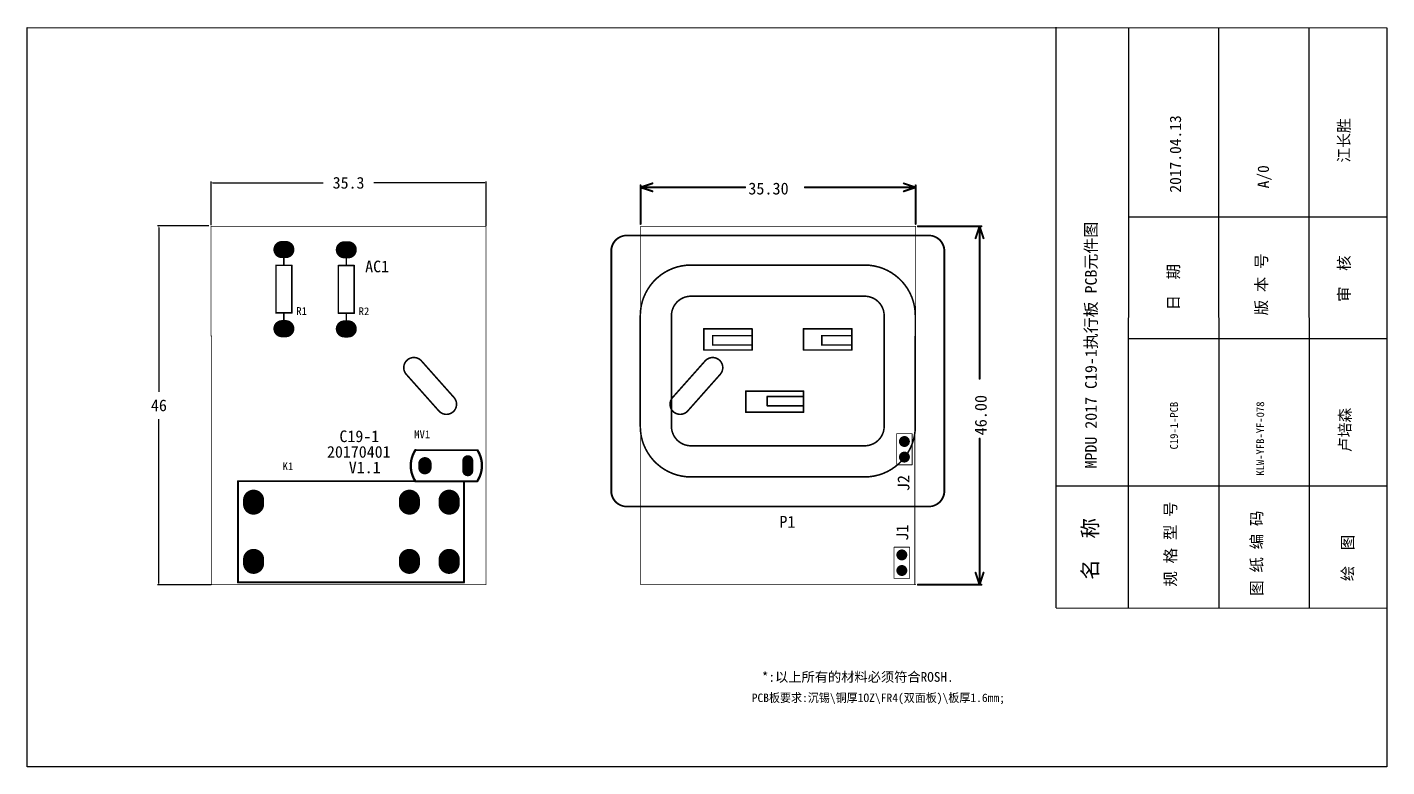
# Model space of a CAD drawing. Extents: x 86 to 261, y 36 to 131.
import ezdxf

# ---------------------------------------------------------------- set-up
doc = ezdxf.new("R2010")
doc.units = 0
doc.header["$MEASUREMENT"] = 0
doc.layers.get('0').update_dxf_attribs({"linetype": 'CONTINUOUS'})
doc.layers.get('Defpoints').update_dxf_attribs({"linetype": 'CONTINUOUS'})
for name, color, linetype in [('BOTTOMLAYER', 5, 'CONTINUOUS'), ('BOTTOMOVERLAY', 54, 'CONTINUOUS'), ('BOTTOMSOLDER', 6, 'CONTINUOUS'), ('KEEPOUTLAYER', 6, 'CONTINUOUS'), ('MULTILAYER', 9, 'CONTINUOUS'), ('TOPLAYER', 1, 'CONTINUOUS'), ('TOPOVERLAY', 2, 'CONTINUOUS'), ('TOPSOLDER', 216, 'CONTINUOUS'), ('标题1', 7, 'CONTINUOUS')]:
    doc.layers.add(name, color=color, linetype=linetype)
doc.dimstyles.get("Standard").update_dxf_attribs({"dimtxt": 0.18, "dimasz": 0.18, "dimexe": 0.18, "dimexo": 0.0625, "dimgap": 0.09, "dimtad": 0, "dimtih": 1, "dimtoh": 1, "dimdec": 4, "dimzin": 0, "dimdsep": 46, "dimtxsty": 'Standard', "dimcen": 0.09, "dimadec": 0, "dimazin": 0, "dimtfac": 1, "dimtdec": 4, "dimtofl": 0, "dimtmove": 0, "dimatfit": 0, "dimfxl": 1, "dimtolj": 1, "dimtzin": 0, "dimarcsym": 0})

# ---------------------------------------------------------------- blocks, each defined once
blk = doc.blocks.new('2_0_2_1')
at = {"layer": 'BOTTOMLAYER', "const_width": 0.6}
for points in [[(-0.3, 1, 1), (0.3, 1, 1)], [(-0.3, -1, 1), (0.3, -1, 1)]]:
    blk.add_lwpolyline(points, format="xyb", close=True, dxfattribs=at)
at = {"layer": 'BOTTOMSOLDER', "const_width": 0.702}
for points in [[(-0.35, 1, 1), (0.35, 1, 1)], [(-0.35, -1, 1), (0.35, -1, 1)]]:
    blk.add_lwpolyline(points, format="xyb", close=True, dxfattribs=at)
at = {"layer": 'MULTILAYER', "const_width": 0.6}
for points in [[(-0.3, 1, 1), (0.3, 1, 1)], [(-0.3, -1, 1), (0.3, -1, 1)]]:
    blk.add_lwpolyline(points, format="xyb", close=True, dxfattribs=at)
at = {"layer": 'TOPLAYER', "const_width": 0.6}
for points in [[(-0.3, 1, 1), (0.3, 1, 1)], [(-0.3, -1, 1), (0.3, -1, 1)]]:
    blk.add_lwpolyline(points, format="xyb", close=True, dxfattribs=at)
at = {"layer": 'TOPOVERLAY', "const_width": 0.1}
for points in [[(-1, 2), (1, 2)], [(-1, -2), (-1, 2)], [(1, -2), (1, 2)], [(-1, -2), (1, -2)]]:
    blk.add_lwpolyline(points, dxfattribs=at)
at = {"layer": 'TOPOVERLAY', "const_width": 0.05}
for points in [[(-1.02, 2, 1), (-0.98, 2, 1)], [(-1.02, 2, 1), (-0.98, 2, 1)], [(0.98, 2, 1), (1.02, 2, 1)], [(0.98, 2, 1), (1.02, 2, 1)], [(-1.02, -2, 1), (-0.98, -2, 1)], [(-1.02, -2, 1), (-0.98, -2, 1)], [(0.98, -2, 1), (1.02, -2, 1)], [(0.98, -2, 1), (1.02, -2, 1)]]:
    blk.add_lwpolyline(points, format="xyb", close=True, dxfattribs=at)
at = {"layer": 'TOPSOLDER', "const_width": 0.702}
for points in [[(-0.35, 1, 1), (0.35, 1, 1)], [(-0.35, -1, 1), (0.35, -1, 1)]]:
    blk.add_lwpolyline(points, format="xyb", close=True, dxfattribs=at)
blk = doc.blocks.new('2_0_2_2')
at = {"layer": 'BOTTOMLAYER', "const_width": 0.6}
for points in [[(-0.3, 1, 1), (0.3, 1, 1)], [(-0.3, -1, 1), (0.3, -1, 1)]]:
    blk.add_lwpolyline(points, format="xyb", close=True, dxfattribs=at)
at = {"layer": 'BOTTOMSOLDER', "const_width": 0.702}
for points in [[(-0.35, 1, 1), (0.35, 1, 1)], [(-0.35, -1, 1), (0.35, -1, 1)]]:
    blk.add_lwpolyline(points, format="xyb", close=True, dxfattribs=at)
at = {"layer": 'MULTILAYER', "const_width": 0.6}
for points in [[(-0.3, 1, 1), (0.3, 1, 1)], [(-0.3, -1, 1), (0.3, -1, 1)]]:
    blk.add_lwpolyline(points, format="xyb", close=True, dxfattribs=at)
at = {"layer": 'TOPLAYER', "const_width": 0.6}
for points in [[(-0.3, 1, 1), (0.3, 1, 1)], [(-0.3, -1, 1), (0.3, -1, 1)]]:
    blk.add_lwpolyline(points, format="xyb", close=True, dxfattribs=at)
at = {"layer": 'TOPOVERLAY', "const_width": 0.1}
for points in [[(-1, 2), (1, 2)], [(-1, -2), (-1, 2)], [(1, -2), (1, 2)], [(-1, -2), (1, -2)]]:
    blk.add_lwpolyline(points, dxfattribs=at)
at = {"layer": 'TOPOVERLAY', "const_width": 0.05}
for points in [[(-1.02, 2, 1), (-0.98, 2, 1)], [(-1.02, 2, 1), (-0.98, 2, 1)], [(0.98, 2, 1), (1.02, 2, 1)], [(0.98, 2, 1), (1.02, 2, 1)], [(-1.02, -2, 1), (-0.98, -2, 1)], [(-1.02, -2, 1), (-0.98, -2, 1)], [(0.98, -2, 1), (1.02, -2, 1)], [(0.98, -2, 1), (1.02, -2, 1)]]:
    blk.add_lwpolyline(points, format="xyb", close=True, dxfattribs=at)
at = {"layer": 'TOPSOLDER', "const_width": 0.702}
for points in [[(-0.35, 1, 1), (0.35, 1, 1)], [(-0.35, -1, 1), (0.35, -1, 1)]]:
    blk.add_lwpolyline(points, format="xyb", close=True, dxfattribs=at)
blk = doc.blocks.new('___4_B_4')
at = {"layer": 'BOTTOMLAYER', "const_width": 2.5}
for points in [[(-3.55, 12.55), (-4.05, 12.55)], [(4.05, 12.55), (3.55, 12.55)], [(-3.55, -7.45), (-4.05, -7.45)], [(4.05, -7.45), (3.55, -7.45)], [(-3.55, -12.55), (-4.05, -12.55)], [(4.05, -12.55), (3.55, -12.55)]]:
    blk.add_lwpolyline(points, dxfattribs=at)
at = {"layer": 'BOTTOMLAYER', "const_width": 1.25}
for points in [[(-4.68, 12.55, 1), (-3.43, 12.55, 1)], [(-4.18, 12.55, 1), (-2.93, 12.55, 1)], [(2.93, 12.55, 1), (4.18, 12.55, 1)], [(3.43, 12.55, 1), (4.68, 12.55, 1)], [(-4.68, -7.45, 1), (-3.43, -7.45, 1)], [(-4.18, -7.45, 1), (-2.93, -7.45, 1)], [(2.93, -7.45, 1), (4.18, -7.45, 1)], [(3.43, -7.45, 1), (4.68, -7.45, 1)], [(-4.68, -12.55, 1), (-3.43, -12.55, 1)], [(-4.18, -12.55, 1), (-2.93, -12.55, 1)], [(2.93, -12.55, 1), (4.18, -12.55, 1)], [(3.43, -12.55, 1), (4.68, -12.55, 1)]]:
    blk.add_lwpolyline(points, format="xyb", close=True, dxfattribs=at)
at = {"layer": 'BOTTOMOVERLAY', "const_width": 0.25}
for points in [[(-6.5, -14.45), (-6.5, 14.55)], [(6.5, 14.55), (-6.5, 14.55)], [(6.5, -14.45), (6.5, 14.55)], [(6.5, -14.45), (-6.5, -14.45)]]:
    blk.add_lwpolyline(points, dxfattribs=at)
at = {"layer": 'BOTTOMOVERLAY', "const_width": 0.125}
for points in [[(-6.56, 14.55, 1), (-6.44, 14.55, 1)], [(-6.56, 14.55, 1), (-6.44, 14.55, 1)], [(6.44, 14.55, 1), (6.56, 14.55, 1)], [(6.44, 14.55, 1), (6.56, 14.55, 1)], [(-6.56, -14.45, 1), (-6.44, -14.45, 1)], [(-6.56, -14.45, 1), (-6.44, -14.45, 1)], [(6.44, -14.45, 1), (6.56, -14.45, 1)], [(6.44, -14.45, 1), (6.56, -14.45, 1)]]:
    blk.add_lwpolyline(points, format="xyb", close=True, dxfattribs=at)
at = {"layer": 'BOTTOMSOLDER', "const_width": 2.7}
for points in [[(-3.55, 12.55), (-4.05, 12.55)], [(4.05, 12.55), (3.55, 12.55)], [(-3.55, -7.45), (-4.05, -7.45)], [(4.05, -7.45), (3.55, -7.45)], [(-3.55, -12.55), (-4.05, -12.55)], [(4.05, -12.55), (3.55, -12.55)]]:
    blk.add_lwpolyline(points, dxfattribs=at)
at = {"layer": 'BOTTOMSOLDER', "const_width": 1.35}
for points in [[(-4.73, 12.55, 1), (-3.37, 12.55, 1)], [(-4.23, 12.55, 1), (-2.87, 12.55, 1)], [(2.87, 12.55, 1), (4.23, 12.55, 1)], [(3.37, 12.55, 1), (4.73, 12.55, 1)], [(-4.73, -7.45, 1), (-3.37, -7.45, 1)], [(-4.23, -7.45, 1), (-2.87, -7.45, 1)], [(2.87, -7.45, 1), (4.23, -7.45, 1)], [(3.37, -7.45, 1), (4.73, -7.45, 1)], [(-4.73, -12.55, 1), (-3.37, -12.55, 1)], [(-4.23, -12.55, 1), (-2.87, -12.55, 1)], [(2.87, -12.55, 1), (4.23, -12.55, 1)], [(3.37, -12.55, 1), (4.73, -12.55, 1)]]:
    blk.add_lwpolyline(points, format="xyb", close=True, dxfattribs=at)
at = {"layer": 'MULTILAYER', "const_width": 2.5}
for points in [[(-3.55, 12.55), (-4.05, 12.55)], [(4.05, 12.55), (3.55, 12.55)], [(-3.55, -7.45), (-4.05, -7.45)], [(4.05, -7.45), (3.55, -7.45)], [(-3.55, -12.55), (-4.05, -12.55)], [(4.05, -12.55), (3.55, -12.55)]]:
    blk.add_lwpolyline(points, dxfattribs=at)
at = {"layer": 'MULTILAYER', "const_width": 1.25}
for points in [[(-4.68, 12.55, 1), (-3.43, 12.55, 1)], [(-4.18, 12.55, 1), (-2.93, 12.55, 1)], [(2.93, 12.55, 1), (4.18, 12.55, 1)], [(3.43, 12.55, 1), (4.68, 12.55, 1)], [(-4.68, -7.45, 1), (-3.43, -7.45, 1)], [(-4.18, -7.45, 1), (-2.93, -7.45, 1)], [(2.93, -7.45, 1), (4.18, -7.45, 1)], [(3.43, -7.45, 1), (4.68, -7.45, 1)], [(-4.68, -12.55, 1), (-3.43, -12.55, 1)], [(-4.18, -12.55, 1), (-2.93, -12.55, 1)], [(2.93, -12.55, 1), (4.18, -12.55, 1)], [(3.43, -12.55, 1), (4.68, -12.55, 1)]]:
    blk.add_lwpolyline(points, format="xyb", close=True, dxfattribs=at)
at = {"layer": 'TOPLAYER', "const_width": 2.5}
for points in [[(-3.55, 12.55), (-4.05, 12.55)], [(4.05, 12.55), (3.55, 12.55)], [(-3.55, -7.45), (-4.05, -7.45)], [(4.05, -7.45), (3.55, -7.45)], [(-3.55, -12.55), (-4.05, -12.55)], [(4.05, -12.55), (3.55, -12.55)]]:
    blk.add_lwpolyline(points, dxfattribs=at)
at = {"layer": 'TOPLAYER', "const_width": 1.25}
for points in [[(-4.68, 12.55, 1), (-3.43, 12.55, 1)], [(-4.18, 12.55, 1), (-2.93, 12.55, 1)], [(2.93, 12.55, 1), (4.18, 12.55, 1)], [(3.43, 12.55, 1), (4.68, 12.55, 1)], [(-4.68, -7.45, 1), (-3.43, -7.45, 1)], [(-4.18, -7.45, 1), (-2.93, -7.45, 1)], [(2.93, -7.45, 1), (4.18, -7.45, 1)], [(3.43, -7.45, 1), (4.68, -7.45, 1)], [(-4.68, -12.55, 1), (-3.43, -12.55, 1)], [(-4.18, -12.55, 1), (-2.93, -12.55, 1)], [(2.93, -12.55, 1), (4.18, -12.55, 1)], [(3.43, -12.55, 1), (4.68, -12.55, 1)]]:
    blk.add_lwpolyline(points, format="xyb", close=True, dxfattribs=at)
at = {"layer": 'TOPSOLDER', "const_width": 2.7}
for points in [[(-3.55, 12.55), (-4.05, 12.55)], [(4.05, 12.55), (3.55, 12.55)], [(-3.55, -7.45), (-4.05, -7.45)], [(4.05, -7.45), (3.55, -7.45)], [(-3.55, -12.55), (-4.05, -12.55)], [(4.05, -12.55), (3.55, -12.55)]]:
    blk.add_lwpolyline(points, dxfattribs=at)
at = {"layer": 'TOPSOLDER', "const_width": 1.35}
for points in [[(-4.73, 12.55, 1), (-3.37, 12.55, 1)], [(-4.23, 12.55, 1), (-2.87, 12.55, 1)], [(2.87, 12.55, 1), (4.23, 12.55, 1)], [(3.37, 12.55, 1), (4.73, 12.55, 1)], [(-4.73, -7.45, 1), (-3.37, -7.45, 1)], [(-4.23, -7.45, 1), (-2.87, -7.45, 1)], [(2.87, -7.45, 1), (4.23, -7.45, 1)], [(3.37, -7.45, 1), (4.73, -7.45, 1)], [(-4.73, -12.55, 1), (-3.37, -12.55, 1)], [(-4.23, -12.55, 1), (-2.87, -12.55, 1)], [(2.87, -12.55, 1), (4.23, -12.55, 1)], [(3.37, -12.55, 1), (4.73, -12.55, 1)]]:
    blk.add_lwpolyline(points, format="xyb", close=True, dxfattribs=at)
blk = doc.blocks.new('MV_B_5')
at = {"layer": 'BOTTOMLAYER'}
for points, const_width in [([(-2.75, 0.65), (-2.75, -0.65)], 1.2), ([(2.75, 0.25), (2.75, -0.25)], 1.5)]:
    blk.add_lwpolyline(points, dxfattribs=dict(at, const_width=const_width))
for points, const_width in [([(-3.05, 0.65, 1), (-2.45, 0.65, 1)], 0.6), ([(2.37, 0.25, 1), (3.13, 0.25, 1)], 0.75), ([(2.37, -0.25, 1), (3.13, -0.25, 1)], 0.75), ([(-3.05, -0.65, 1), (-2.45, -0.65, 1)], 0.6)]:
    blk.add_lwpolyline(points, format="xyb", close=True, dxfattribs=dict(at, const_width=const_width))
at = {"layer": 'BOTTOMOVERLAY', "const_width": 0.3}
for points in [[(-3.97, -1.98, -0.29277), (-4.01, 1.96)], [(3.97, 2.01, -0.29277), (4.01, -1.94)]]:
    blk.add_lwpolyline(points, format="xyb", dxfattribs=at)
at = {"layer": 'BOTTOMOVERLAY'}
for points, const_width in [([(-4.08, 1.96, 1), (-3.93, 1.96, 1)], 0.15), ([(-4.07, 2, 1), (-3.95, 2, 1)], 0.115), ([(3.89, 2.01, 1), (4.04, 2.01, 1)], 0.15), ([(3.91, 2, 1), (4.02, 2, 1)], 0.115), ([(-4.04, -1.98, 1), (-3.89, -1.98, 1)], 0.15), ([(-4.02, -2, 1), (-3.91, -2, 1)], 0.115), ([(3.93, -1.94, 1), (4.08, -1.94, 1)], 0.15), ([(3.95, -2, 1), (4.07, -2, 1)], 0.115)]:
    blk.add_lwpolyline(points, format="xyb", close=True, dxfattribs=dict(at, const_width=const_width))
at = {"layer": 'BOTTOMOVERLAY', "const_width": 0.23}
for points in [[(-4.01, 2), (3.97, 2)], [(-3.97, -2), (4.01, -2)]]:
    blk.add_lwpolyline(points, dxfattribs=at)
at = {"layer": 'BOTTOMSOLDER'}
for points, const_width in [([(-2.75, 0.65), (-2.75, -0.65)], 1.4), ([(2.75, 0.25), (2.75, -0.25)], 1.7)]:
    blk.add_lwpolyline(points, dxfattribs=dict(at, const_width=const_width))
for points, const_width in [([(-3.1, 0.65, 1), (-2.4, 0.65, 1)], 0.702), ([(-3.1, -0.65, 1), (-2.4, -0.65, 1)], 0.702), ([(2.32, 0.25, 1), (3.18, 0.25, 1)], 0.852), ([(2.32, -0.25, 1), (3.18, -0.25, 1)], 0.852)]:
    blk.add_lwpolyline(points, format="xyb", close=True, dxfattribs=dict(at, const_width=const_width))
at = {"layer": 'MULTILAYER'}
for points, const_width in [([(-2.75, 0.65), (-2.75, -0.65)], 1.2), ([(2.75, 0.25), (2.75, -0.25)], 1.5)]:
    blk.add_lwpolyline(points, dxfattribs=dict(at, const_width=const_width))
for points, const_width in [([(-3.05, 0.65, 1), (-2.45, 0.65, 1)], 0.6), ([(2.37, 0.25, 1), (3.13, 0.25, 1)], 0.75), ([(2.37, -0.25, 1), (3.13, -0.25, 1)], 0.75), ([(-3.05, -0.65, 1), (-2.45, -0.65, 1)], 0.6)]:
    blk.add_lwpolyline(points, format="xyb", close=True, dxfattribs=dict(at, const_width=const_width))
at = {"layer": 'TOPLAYER'}
for points, const_width in [([(-2.75, 0.65), (-2.75, -0.65)], 1.2), ([(2.75, 0.25), (2.75, -0.25)], 1.5)]:
    blk.add_lwpolyline(points, dxfattribs=dict(at, const_width=const_width))
for points, const_width in [([(-3.05, 0.65, 1), (-2.45, 0.65, 1)], 0.6), ([(2.37, 0.25, 1), (3.13, 0.25, 1)], 0.75), ([(2.37, -0.25, 1), (3.13, -0.25, 1)], 0.75), ([(-3.05, -0.65, 1), (-2.45, -0.65, 1)], 0.6)]:
    blk.add_lwpolyline(points, format="xyb", close=True, dxfattribs=dict(at, const_width=const_width))
at = {"layer": 'TOPSOLDER'}
for points, const_width in [([(-2.75, 0.65), (-2.75, -0.65)], 1.4), ([(2.75, 0.25), (2.75, -0.25)], 1.7)]:
    blk.add_lwpolyline(points, dxfattribs=dict(at, const_width=const_width))
for points, const_width in [([(-3.1, 0.65, 1), (-2.4, 0.65, 1)], 0.702), ([(-3.1, -0.65, 1), (-2.4, -0.65, 1)], 0.702), ([(2.32, 0.25, 1), (3.18, 0.25, 1)], 0.852), ([(2.32, -0.25, 1), (3.18, -0.25, 1)], 0.852)]:
    blk.add_lwpolyline(points, format="xyb", close=True, dxfattribs=dict(at, const_width=const_width))
blk = doc.blocks.new('AXIAL_0_4_____3_B_6')
at = {"layer": 'BOTTOMLAYER'}
for points, const_width in [([(-5.08, 0.25), (-5.08, -0.25)], 2), ([(-4.35, -0.15), (-4.35, 0.15)], 0.5), ([(5.08, 0.25), (5.08, -0.25)], 2)]:
    blk.add_lwpolyline(points, dxfattribs=dict(at, const_width=const_width))
for points, const_width in [([(-5.58, 0.25, 1), (-4.58, 0.25, 1)], 1), ([(-5.58, -0.25, 1), (-4.58, -0.25, 1)], 1), ([(-4.47, 0.15, 1), (-4.23, 0.15, 1)], 0.25), ([(-4.47, -0.15, 1), (-4.23, -0.15, 1)], 0.25), ([(4.58, 0.25, 1), (5.58, 0.25, 1)], 1), ([(4.58, -0.25, 1), (5.58, -0.25, 1)], 1)]:
    blk.add_lwpolyline(points, format="xyb", close=True, dxfattribs=dict(at, const_width=const_width))
at = {"layer": 'BOTTOMOVERLAY', "const_width": 0.2}
for points in [[(-3.05, 0), (-4.06, 0)], [(-3.05, -1.02), (-3.05, 1.02)], [(3.05, 1.02), (-3.05, 1.02)], [(3.05, -1.02), (3.05, 1.02)], [(4.06, 0), (3.05, 0)], [(3.05, -1.02), (-3.05, -1.02)]]:
    blk.add_lwpolyline(points, dxfattribs=at)
at = {"layer": 'BOTTOMOVERLAY', "const_width": 0.1}
for points in [[(-4.11, 0, 1), (-4.01, 0, 1)], [(-3.1, 1.02, 1), (-3, 1.02, 1)], [(-3.1, 1.02, 1), (-3, 1.02, 1)], [(-3.1, 0, 1), (-3, 0, 1)], [(3, 1.02, 1), (3.1, 1.02, 1)], [(3, 1.02, 1), (3.1, 1.02, 1)], [(3, 0, 1), (3.1, 0, 1)], [(4.01, 0, 1), (4.11, 0, 1)], [(-3.1, -1.02, 1), (-3, -1.02, 1)], [(-3.1, -1.02, 1), (-3, -1.02, 1)], [(3, -1.02, 1), (3.1, -1.02, 1)], [(3, -1.02, 1), (3.1, -1.02, 1)]]:
    blk.add_lwpolyline(points, format="xyb", close=True, dxfattribs=at)
at = {"layer": 'BOTTOMSOLDER', "const_width": 0.703}
blk.add_lwpolyline([(-4.35, -0.15), (-4.35, 0.15)], dxfattribs=at)
at = {"layer": 'BOTTOMSOLDER', "const_width": 0.352}
for points in [[(-4.53, 0.15, 1), (-4.17, 0.15, 1)], [(-4.53, -0.15, 1), (-4.17, -0.15, 1)]]:
    blk.add_lwpolyline(points, format="xyb", close=True, dxfattribs=at)
at = {"layer": 'MULTILAYER'}
for points, const_width in [([(-5.08, 0.25), (-5.08, -0.25)], 2), ([(-4.35, -0.15), (-4.35, 0.15)], 0.5), ([(5.08, 0.25), (5.08, -0.25)], 2)]:
    blk.add_lwpolyline(points, dxfattribs=dict(at, const_width=const_width))
for points, const_width in [([(-5.58, 0.25, 1), (-4.58, 0.25, 1)], 1), ([(-5.58, -0.25, 1), (-4.58, -0.25, 1)], 1), ([(-4.47, 0.15, 1), (-4.23, 0.15, 1)], 0.25), ([(-4.47, -0.15, 1), (-4.23, -0.15, 1)], 0.25), ([(4.58, 0.25, 1), (5.58, 0.25, 1)], 1), ([(4.58, -0.25, 1), (5.58, -0.25, 1)], 1)]:
    blk.add_lwpolyline(points, format="xyb", close=True, dxfattribs=dict(at, const_width=const_width))
at = {"layer": 'TOPLAYER'}
for points, const_width in [([(-5.08, 0.25), (-5.08, -0.25)], 2), ([(-4.35, -0.15), (-4.35, 0.15)], 0.5), ([(5.08, 0.25), (5.08, -0.25)], 2)]:
    blk.add_lwpolyline(points, dxfattribs=dict(at, const_width=const_width))
for points, const_width in [([(-5.58, 0.25, 1), (-4.58, 0.25, 1)], 1), ([(-5.58, -0.25, 1), (-4.58, -0.25, 1)], 1), ([(-4.47, 0.15, 1), (-4.23, 0.15, 1)], 0.25), ([(-4.47, -0.15, 1), (-4.23, -0.15, 1)], 0.25), ([(4.58, 0.25, 1), (5.58, 0.25, 1)], 1), ([(4.58, -0.25, 1), (5.58, -0.25, 1)], 1)]:
    blk.add_lwpolyline(points, format="xyb", close=True, dxfattribs=dict(at, const_width=const_width))
at = {"layer": 'TOPSOLDER'}
for points, const_width in [([(-5.08, 0.25), (-5.08, -0.25)], 2.2), ([(-4.35, -0.15), (-4.35, 0.15)], 0.703), ([(5.08, 0.25), (5.08, -0.25)], 2.2)]:
    blk.add_lwpolyline(points, dxfattribs=dict(at, const_width=const_width))
for points, const_width in [([(-5.63, 0.25, 1), (-4.53, 0.25, 1)], 1.1), ([(-5.63, -0.25, 1), (-4.53, -0.25, 1)], 1.1), ([(-4.53, 0.15, 1), (-4.17, 0.15, 1)], 0.352), ([(-4.53, -0.15, 1), (-4.17, -0.15, 1)], 0.352), ([(4.53, 0.25, 1), (5.63, 0.25, 1)], 1.1), ([(4.53, -0.25, 1), (5.63, -0.25, 1)], 1.1)]:
    blk.add_lwpolyline(points, format="xyb", close=True, dxfattribs=dict(at, const_width=const_width))
blk = doc.blocks.new('AXIAL_0_4_____3_B_7')
at = {"layer": 'BOTTOMLAYER'}
for points, const_width in [([(-5.08, 0.25), (-5.08, -0.25)], 2), ([(-4.35, -0.15), (-4.35, 0.15)], 0.5), ([(5.08, 0.25), (5.08, -0.25)], 2)]:
    blk.add_lwpolyline(points, dxfattribs=dict(at, const_width=const_width))
for points, const_width in [([(-5.58, 0.25, 1), (-4.58, 0.25, 1)], 1), ([(-5.58, -0.25, 1), (-4.58, -0.25, 1)], 1), ([(-4.47, 0.15, 1), (-4.23, 0.15, 1)], 0.25), ([(-4.47, -0.15, 1), (-4.23, -0.15, 1)], 0.25), ([(4.58, 0.25, 1), (5.58, 0.25, 1)], 1), ([(4.58, -0.25, 1), (5.58, -0.25, 1)], 1)]:
    blk.add_lwpolyline(points, format="xyb", close=True, dxfattribs=dict(at, const_width=const_width))
at = {"layer": 'BOTTOMOVERLAY', "const_width": 0.2}
for points in [[(-3.05, 0), (-4.06, 0)], [(-3.05, -1.02), (-3.05, 1.02)], [(3.05, 1.02), (-3.05, 1.02)], [(3.05, -1.02), (3.05, 1.02)], [(4.06, 0), (3.05, 0)], [(3.05, -1.02), (-3.05, -1.02)]]:
    blk.add_lwpolyline(points, dxfattribs=at)
at = {"layer": 'BOTTOMOVERLAY', "const_width": 0.1}
for points in [[(-4.11, 0, 1), (-4.01, 0, 1)], [(-3.1, 1.02, 1), (-3, 1.02, 1)], [(-3.1, 1.02, 1), (-3, 1.02, 1)], [(-3.1, 0, 1), (-3, 0, 1)], [(3, 1.02, 1), (3.1, 1.02, 1)], [(3, 1.02, 1), (3.1, 1.02, 1)], [(3, 0, 1), (3.1, 0, 1)], [(4.01, 0, 1), (4.11, 0, 1)], [(-3.1, -1.02, 1), (-3, -1.02, 1)], [(-3.1, -1.02, 1), (-3, -1.02, 1)], [(3, -1.02, 1), (3.1, -1.02, 1)], [(3, -1.02, 1), (3.1, -1.02, 1)]]:
    blk.add_lwpolyline(points, format="xyb", close=True, dxfattribs=at)
at = {"layer": 'BOTTOMSOLDER', "const_width": 0.703}
blk.add_lwpolyline([(-4.35, -0.15), (-4.35, 0.15)], dxfattribs=at)
at = {"layer": 'BOTTOMSOLDER', "const_width": 0.352}
for points in [[(-4.53, 0.15, 1), (-4.17, 0.15, 1)], [(-4.53, -0.15, 1), (-4.17, -0.15, 1)]]:
    blk.add_lwpolyline(points, format="xyb", close=True, dxfattribs=at)
at = {"layer": 'MULTILAYER'}
for points, const_width in [([(-5.08, 0.25), (-5.08, -0.25)], 2), ([(-4.35, -0.15), (-4.35, 0.15)], 0.5), ([(5.08, 0.25), (5.08, -0.25)], 2)]:
    blk.add_lwpolyline(points, dxfattribs=dict(at, const_width=const_width))
for points, const_width in [([(-5.58, 0.25, 1), (-4.58, 0.25, 1)], 1), ([(-5.58, -0.25, 1), (-4.58, -0.25, 1)], 1), ([(-4.47, 0.15, 1), (-4.23, 0.15, 1)], 0.25), ([(-4.47, -0.15, 1), (-4.23, -0.15, 1)], 0.25), ([(4.58, 0.25, 1), (5.58, 0.25, 1)], 1), ([(4.58, -0.25, 1), (5.58, -0.25, 1)], 1)]:
    blk.add_lwpolyline(points, format="xyb", close=True, dxfattribs=dict(at, const_width=const_width))
at = {"layer": 'TOPLAYER'}
for points, const_width in [([(-5.08, 0.25), (-5.08, -0.25)], 2), ([(-4.35, -0.15), (-4.35, 0.15)], 0.5), ([(5.08, 0.25), (5.08, -0.25)], 2)]:
    blk.add_lwpolyline(points, dxfattribs=dict(at, const_width=const_width))
for points, const_width in [([(-5.58, 0.25, 1), (-4.58, 0.25, 1)], 1), ([(-5.58, -0.25, 1), (-4.58, -0.25, 1)], 1), ([(-4.47, 0.15, 1), (-4.23, 0.15, 1)], 0.25), ([(-4.47, -0.15, 1), (-4.23, -0.15, 1)], 0.25), ([(4.58, 0.25, 1), (5.58, 0.25, 1)], 1), ([(4.58, -0.25, 1), (5.58, -0.25, 1)], 1)]:
    blk.add_lwpolyline(points, format="xyb", close=True, dxfattribs=dict(at, const_width=const_width))
at = {"layer": 'TOPSOLDER'}
for points, const_width in [([(-5.08, 0.25), (-5.08, -0.25)], 2.2), ([(-4.35, -0.15), (-4.35, 0.15)], 0.703), ([(5.08, 0.25), (5.08, -0.25)], 2.2)]:
    blk.add_lwpolyline(points, dxfattribs=dict(at, const_width=const_width))
for points, const_width in [([(-5.63, 0.25, 1), (-4.53, 0.25, 1)], 1.1), ([(-5.63, -0.25, 1), (-4.53, -0.25, 1)], 1.1), ([(-4.53, 0.15, 1), (-4.17, 0.15, 1)], 0.352), ([(-4.53, -0.15, 1), (-4.17, -0.15, 1)], 0.352), ([(4.53, 0.25, 1), (5.63, 0.25, 1)], 1.1), ([(4.53, -0.25, 1), (5.63, -0.25, 1)], 1.1)]:
    blk.add_lwpolyline(points, format="xyb", close=True, dxfattribs=dict(at, const_width=const_width))
blk = doc.blocks.new('*D8')
at = {"color": 0, "linetype": 'Continuous', "lineweight": -2}
for p, q in [((109.72, 105.25), (109.72, 110.88)), ((109.9, 110.7), (124.12, 110.7)), ((144.84, 110.7), (130.62, 110.7)), ((145.02, 105.19), (145.02, 110.88))]:
    blk.add_line(p, q, dxfattribs=at)
at = {"color": 0, "linetype": 'Continuous'}
for points in [[(109.9, 110.73), (109.9, 110.67), (109.72, 110.7)], [(144.84, 110.73), (144.84, 110.67), (145.02, 110.7)]]:
    blk.add_solid(points, dxfattribs=at)
at = {"layer": 'Defpoints', "color": 0, "linetype": 'Continuous'}
for p in [(145.02, 110.7), (109.72, 105.18), (145.02, 105.13)]:
    blk.add_point(p, dxfattribs=at)
at = {"color": 6, "linetype": 'Continuous', "insert": (127.37, 110.7), "char_height": 1.5, "attachment_point": 5}
blk.add_mtext('\\A1;35.3', dxfattribs=at)
blk = doc.blocks.new('*D9')
at = {"color": 0, "linetype": 'Continuous', "lineweight": -2}
for p, q in [((109.43, 105.17), (102.85, 105.17)), ((103.03, 104.99), (103.03, 83.88)), ((103.03, 59.27), (103.03, 80.38)), ((109.74, 59.09), (102.85, 59.09))]:
    blk.add_line(p, q, dxfattribs=at)
at = {"color": 0, "linetype": 'Continuous'}
for points in [[(103, 104.99), (103.06, 104.99), (103.03, 105.17)], [(103, 59.27), (103.06, 59.27), (103.03, 59.09)]]:
    blk.add_solid(points, dxfattribs=at)
at = {"layer": 'Defpoints', "color": 0, "linetype": 'Continuous'}
for p in [(109.49, 105.17), (103.03, 59.09), (109.8, 59.09)]:
    blk.add_point(p, dxfattribs=at)
at = {"color": 6, "linetype": 'Continuous', "insert": (103.03, 82.13), "char_height": 1.5, "attachment_point": 5}
blk.add_mtext('\\A1;46', dxfattribs=at)

msp = doc.modelspace()

# ---------------------------------------------------------------- linework, layer by layer
at = {"linetype": 'Continuous'}
for p, q in [((218.18, 56.14), (218.19, 130.69)), ((227.48, 56.14), (227.53, 130.66)), ((239.1, 56.14), (239.06, 130.66)), ((250.72, 56.14), (250.67, 130.63)), ((227.48, 106.35), (260.62, 106.33)), ((227.4, 90.71), (260.62, 90.71)), ((218.18, 71.8), (260.62, 71.79)), ((218.18, 56.14), (260.61, 56.12))]:
    msp.add_line(p, q, dxfattribs=at)
msp.add_lwpolyline([(86.12, 130.64), (260.62, 130.62), (260.62, 35.74), (86.12, 35.74)], close=True, dxfattribs=at)
at = {"layer": 'KEEPOUTLAYER'}
for points, const_width in [([(109.7, 91.04), (109.7, 105.12)], 0.1), ([(144.9, 105.12), (109.7, 105.12)], 0.1), ([(145, 59.12), (145, 105.12)], 0.1), ([(164.85, 59.12), (164.85, 105.12)], 0.1), ([(164.95, 105.12), (200.15, 105.12)], 0.1), ([(200.15, 91.04), (200.15, 105.12)], 0.1), ([(109.8, 59.12), (109.8, 91.04)], 0.1), ([(200.05, 59.12), (200.05, 91.04)], 0.1), ([(140.9, 83.15), (136.73, 87.84)], 0.203), ([(168.96, 83.15), (173.13, 87.84)], 0.203), ([(138.96, 81.42), (134.78, 86.12)], 0.203), ([(170.9, 81.42), (175.07, 86.12)], 0.203), ([(144.9, 59.12), (109.7, 59.12)], 0.1), ([(164.95, 59.12), (200.15, 59.12)], 0.1)]:
    msp.add_lwpolyline(points, dxfattribs=dict(at, const_width=const_width))
for points, const_width in [([(109.73, 105.12, -1), (109.68, 105.12, -1)], 0.05), ([(109.73, 105.12, -1), (109.68, 105.12, -1)], 0.05), ([(144.93, 105.12, -1), (144.88, 105.12, -1)], 0.05), ([(145.03, 105.12, -1), (144.98, 105.12, -1)], 0.05), ([(164.83, 105.12, 1), (164.88, 105.12, 1)], 0.05), ([(164.93, 105.12, 1), (164.98, 105.12, 1)], 0.05), ([(200.13, 105.12, 1), (200.18, 105.12, 1)], 0.05), ([(200.13, 105.12, 1), (200.18, 105.12, 1)], 0.05), ([(109.73, 91.04, -1), (109.68, 91.04, -1)], 0.05), ([(109.83, 91.04, -1), (109.78, 91.04, -1)], 0.05), ([(200.03, 91.04, 1), (200.08, 91.04, 1)], 0.05), ([(200.13, 91.04, 1), (200.18, 91.04, 1)], 0.05), ([(136.73, 87.89, -1), (136.73, 87.79, -1)], 0.102), ([(136.73, 87.89, -1), (136.73, 87.79, -1)], 0.102), ([(173.13, 87.89, 1), (173.13, 87.79, 1)], 0.102), ([(173.13, 87.89, 1), (173.13, 87.79, 1)], 0.102), ([(134.78, 86.17, -1), (134.78, 86.06, -1)], 0.102), ([(134.78, 86.17, -1), (134.78, 86.06, -1)], 0.102), ([(175.07, 86.17, 1), (175.07, 86.06, 1)], 0.102), ([(175.07, 86.17, 1), (175.07, 86.06, 1)], 0.102), ([(140.9, 83.2, -1), (140.9, 83.1, -1)], 0.102), ([(140.9, 83.2, -1), (140.9, 83.1, -1)], 0.102), ([(168.96, 83.2, 1), (168.96, 83.1, 1)], 0.102), ([(168.96, 83.2, 1), (168.96, 83.1, 1)], 0.102), ([(138.96, 81.47, -1), (138.96, 81.37, -1)], 0.102), ([(138.96, 81.47, -1), (138.96, 81.37, -1)], 0.102), ([(170.9, 81.47, 1), (170.9, 81.37, 1)], 0.102), ([(170.9, 81.47, 1), (170.9, 81.37, 1)], 0.102), ([(109.73, 59.12, -1), (109.68, 59.12, -1)], 0.05), ([(109.83, 59.12, -1), (109.78, 59.12, -1)], 0.05), ([(144.93, 59.12, -1), (144.88, 59.12, -1)], 0.05), ([(145.03, 59.12, -1), (144.98, 59.12, -1)], 0.05), ([(164.83, 59.12, 1), (164.88, 59.12, 1)], 0.05), ([(164.93, 59.12, 1), (164.98, 59.12, 1)], 0.05), ([(200.03, 59.12, 1), (200.08, 59.12, 1)], 0.05), ([(200.13, 59.12, 1), (200.18, 59.12, 1)], 0.05)]:
    msp.add_lwpolyline(points, format="xyb", close=True, dxfattribs=dict(at, const_width=const_width))
at = {"layer": 'KEEPOUTLAYER', "const_width": 0.203}
for points in [[(136.73, 87.84, 1), (134.78, 86.12)], [(173.13, 87.84, -1), (175.07, 86.12)], [(138.96, 81.42, 1), (140.9, 83.15)], [(170.9, 81.42, -1), (168.96, 83.15)]]:
    msp.add_lwpolyline(points, format="xyb", dxfattribs=at)
at = {"layer": 'TOPOVERLAY'}
for points, const_width in [([(164.85, 110.12), (166.38, 110.63)], 0.254), ([(164.85, 105.43), (164.85, 110.38)], 0.254), ([(164.85, 110.12), (178.26, 110.12)], 0.254), ([(164.85, 110.12), (166.38, 109.62)], 0.254), ([(185.93, 110.12), (200.15, 110.12)], 0.254), ([(198.63, 110.63), (200.15, 110.12)], 0.254), ([(198.63, 109.62), (200.15, 110.12)], 0.254), ([(200.15, 105.43), (200.15, 110.38)], 0.254), ([(200.46, 105.12), (208.61, 105.12)], 0.254), ([(207.85, 103.6), (208.35, 105.12)], 0.254), ([(208.35, 85.55), (208.35, 105.12)], 0.254), ([(208.35, 105.12), (208.86, 103.6)], 0.254), ([(163.06, 103.95), (201.86, 103.95)], 0.203), ([(161.06, 71.15), (161.06, 101.95)], 0.203), ([(161.11, 71.15), (161.11, 101.95)], 0.203), ([(203.81, 71.15), (203.81, 101.95)], 0.203), ([(203.86, 71.15), (203.86, 101.95)], 0.203), ([(171.31, 100.15), (193.61, 100.15)], 0.203), ([(171.31, 96.15), (193.61, 96.15)], 0.203), ([(164.81, 79.45), (164.81, 93.65)], 0.203), ([(168.81, 79.45), (168.81, 93.65)], 0.203), ([(196.11, 79.45), (196.11, 93.65)], 0.203), ([(200.11, 79.45), (200.11, 93.65)], 0.203), ([(172.96, 89.25), (172.96, 91.95)], 0.203), ([(172.96, 91.95), (179.16, 91.95)], 0.203), ([(174.1, 89.89), (174.1, 91.09)], 0.203), ([(174.1, 91.09), (179.16, 91.09)], 0.203), ([(179.16, 89.25), (179.16, 91.95)], 0.203), ([(185.76, 89.25), (185.76, 91.95)], 0.203), ([(185.76, 91.95), (191.96, 91.95)], 0.203), ([(188.1, 89.89), (188.1, 91.09)], 0.203), ([(188.1, 91.09), (191.96, 91.09)], 0.203), ([(191.96, 89.25), (191.96, 91.95)], 0.203), ([(172.96, 89.25), (179.16, 89.25)], 0.203), ([(174.1, 89.89), (179.16, 89.89)], 0.203), ([(185.76, 89.25), (191.96, 89.25)], 0.203), ([(188.1, 89.89), (191.96, 89.89)], 0.203), ([(168.96, 83.15), (173.13, 87.84)], 0.203), ([(170.9, 81.42), (175.07, 86.12)], 0.203), ([(178.36, 81.25), (178.36, 83.95)], 0.203), ([(178.36, 83.95), (185.76, 83.95)], 0.203), ([(185.76, 81.25), (185.76, 83.95)], 0.203), ([(181.11, 82.09), (181.11, 83.29)], 0.203), ([(181.11, 83.29), (185.76, 83.29)], 0.203), ([(181.11, 82.09), (185.76, 82.09)], 0.203), ([(178.36, 81.25), (185.76, 81.25)], 0.203), ([(171.31, 76.95), (193.61, 76.95)], 0.203), ([(208.35, 59.12), (208.35, 77.88)], 0.254), ([(171.31, 72.95), (193.61, 72.95)], 0.203), ([(163.06, 69.15), (201.86, 69.15)], 0.203), ([(207.85, 60.65), (208.35, 59.12)], 0.254), ([(208.35, 59.12), (208.86, 60.65)], 0.254), ([(200.46, 59.12), (208.61, 59.12)], 0.254)]:
    msp.add_lwpolyline(points, dxfattribs=dict(at, const_width=const_width))
for points, const_width in [([(164.79, 110.38, 1), (164.92, 110.38, 1)], 0.127), ([(164.79, 110.12, 1), (164.92, 110.12, 1)], 0.127), ([(164.79, 110.12, 1), (164.92, 110.12, 1)], 0.127), ([(164.79, 110.12, 1), (164.92, 110.12, 1)], 0.127), ([(166.31, 110.63, 1), (166.44, 110.63, 1)], 0.127), ([(178.2, 110.12, 1), (178.33, 110.12, 1)], 0.127), ([(185.87, 110.12, 1), (186, 110.12, 1)], 0.127), ([(198.57, 110.63, 1), (198.69, 110.63, 1)], 0.127), ([(200.09, 110.38, 1), (200.22, 110.38, 1)], 0.127), ([(200.09, 110.12, 1), (200.22, 110.12, 1)], 0.127), ([(200.09, 110.12, 1), (200.22, 110.12, 1)], 0.127), ([(200.09, 110.12, 1), (200.22, 110.12, 1)], 0.127), ([(166.31, 109.62, 1), (166.44, 109.62, 1)], 0.127), ([(198.57, 109.62, 1), (198.69, 109.62, 1)], 0.127), ([(164.79, 105.43, 1), (164.92, 105.43, 1)], 0.127), ([(200.09, 105.43, 1), (200.22, 105.43, 1)], 0.127), ([(200.39, 105.12, 1), (200.52, 105.12, 1)], 0.127), ([(208.29, 105.12, 1), (208.42, 105.12, 1)], 0.127), ([(208.29, 105.12, 1), (208.42, 105.12, 1)], 0.127), ([(208.29, 105.12, 1), (208.42, 105.12, 1)], 0.127), ([(208.54, 105.12, 1), (208.67, 105.12, 1)], 0.127), ([(163.06, 104.01, 1), (163.06, 103.9, 1)], 0.102), ([(163.06, 104.01, 1), (163.06, 103.9, 1)], 0.102), ([(163.11, 104.01, 1), (163.11, 103.9, 1)], 0.102), ([(201.81, 104.01, 1), (201.81, 103.9, 1)], 0.102), ([(201.86, 104.01, 1), (201.86, 103.9, 1)], 0.102), ([(201.86, 104.01, 1), (201.86, 103.9, 1)], 0.102), ([(207.78, 103.6, 1), (207.91, 103.6, 1)], 0.127), ([(208.8, 103.6, 1), (208.93, 103.6, 1)], 0.127), ([(161.06, 102.01, 1), (161.06, 101.9, 1)], 0.102), ([(161.06, 102.01, 1), (161.06, 101.9, 1)], 0.102), ([(161.11, 102.01, 1), (161.11, 101.9, 1)], 0.102), ([(161.11, 102.01, 1), (161.11, 101.9, 1)], 0.102), ([(203.81, 102.01, 1), (203.81, 101.9, 1)], 0.102), ([(203.81, 102.01, 1), (203.81, 101.9, 1)], 0.102), ([(203.86, 102.01, 1), (203.86, 101.9, 1)], 0.102), ([(203.86, 102.01, 1), (203.86, 101.9, 1)], 0.102), ([(171.31, 100.21, 1), (171.31, 100.1, 1)], 0.102), ([(171.31, 100.21, 1), (171.31, 100.1, 1)], 0.102), ([(193.61, 100.21, 1), (193.61, 100.1, 1)], 0.102), ([(193.61, 100.21, 1), (193.61, 100.1, 1)], 0.102), ([(171.31, 96.21, 1), (171.31, 96.1, 1)], 0.102), ([(171.31, 96.21, 1), (171.31, 96.1, 1)], 0.102), ([(193.61, 96.21, 1), (193.61, 96.1, 1)], 0.102), ([(193.61, 96.21, 1), (193.61, 96.1, 1)], 0.102), ([(164.81, 93.71, 1), (164.81, 93.6, 1)], 0.102), ([(164.81, 93.71, 1), (164.81, 93.6, 1)], 0.102), ([(168.81, 93.71, 1), (168.81, 93.6, 1)], 0.102), ([(168.81, 93.71, 1), (168.81, 93.6, 1)], 0.102), ([(196.11, 93.71, 1), (196.11, 93.6, 1)], 0.102), ([(196.11, 93.71, 1), (196.11, 93.6, 1)], 0.102), ([(200.11, 93.71, 1), (200.11, 93.6, 1)], 0.102), ([(200.11, 93.71, 1), (200.11, 93.6, 1)], 0.102), ([(172.96, 92.01, 1), (172.96, 91.9, 1)], 0.102), ([(172.96, 92.01, 1), (172.96, 91.9, 1)], 0.102), ([(174.1, 91.14, 1), (174.1, 91.04, 1)], 0.102), ([(174.1, 91.14, 1), (174.1, 91.04, 1)], 0.102), ([(179.16, 92.01, 1), (179.16, 91.9, 1)], 0.102), ([(179.16, 92.01, 1), (179.16, 91.9, 1)], 0.102), ([(179.16, 91.14, 1), (179.16, 91.04, 1)], 0.102), ([(185.76, 92.01, 1), (185.76, 91.9, 1)], 0.102), ([(185.76, 92.01, 1), (185.76, 91.9, 1)], 0.102), ([(188.1, 91.14, 1), (188.1, 91.04, 1)], 0.102), ([(188.1, 91.14, 1), (188.1, 91.04, 1)], 0.102), ([(191.96, 92.01, 1), (191.96, 91.9, 1)], 0.102), ([(191.96, 92.01, 1), (191.96, 91.9, 1)], 0.102), ([(191.96, 91.14, 1), (191.96, 91.04, 1)], 0.102), ([(172.96, 89.31, 1), (172.96, 89.2, 1)], 0.102), ([(172.96, 89.31, 1), (172.96, 89.2, 1)], 0.102), ([(174.1, 89.94, 1), (174.1, 89.84, 1)], 0.102), ([(174.1, 89.94, 1), (174.1, 89.84, 1)], 0.102), ([(179.16, 89.94, 1), (179.16, 89.84, 1)], 0.102), ([(179.16, 89.31, 1), (179.16, 89.2, 1)], 0.102), ([(179.16, 89.31, 1), (179.16, 89.2, 1)], 0.102), ([(185.76, 89.31, 1), (185.76, 89.2, 1)], 0.102), ([(185.76, 89.31, 1), (185.76, 89.2, 1)], 0.102), ([(188.1, 89.94, 1), (188.1, 89.84, 1)], 0.102), ([(188.1, 89.94, 1), (188.1, 89.84, 1)], 0.102), ([(191.96, 89.94, 1), (191.96, 89.84, 1)], 0.102), ([(191.96, 89.31, 1), (191.96, 89.2, 1)], 0.102), ([(191.96, 89.31, 1), (191.96, 89.2, 1)], 0.102), ([(173.13, 87.89, 1), (173.13, 87.79, 1)], 0.102), ([(173.13, 87.89, 1), (173.13, 87.79, 1)], 0.102), ([(175.07, 86.17, 1), (175.07, 86.06, 1)], 0.102), ([(175.07, 86.17, 1), (175.07, 86.06, 1)], 0.102), ([(208.29, 85.55, 1), (208.42, 85.55, 1)], 0.127), ([(178.36, 84.01, 1), (178.36, 83.9, 1)], 0.102), ([(178.36, 84.01, 1), (178.36, 83.9, 1)], 0.102), ([(185.76, 84.01, 1), (185.76, 83.9, 1)], 0.102), ([(185.76, 84.01, 1), (185.76, 83.9, 1)], 0.102), ([(168.96, 83.2, 1), (168.96, 83.1, 1)], 0.102), ([(168.96, 83.2, 1), (168.96, 83.1, 1)], 0.102), ([(181.11, 83.34, 1), (181.11, 83.24, 1)], 0.102), ([(181.11, 83.34, 1), (181.11, 83.24, 1)], 0.102), ([(181.11, 82.14, 1), (181.11, 82.04, 1)], 0.102), ([(181.11, 82.14, 1), (181.11, 82.04, 1)], 0.102), ([(185.76, 83.34, 1), (185.76, 83.24, 1)], 0.102), ([(185.76, 82.14, 1), (185.76, 82.04, 1)], 0.102), ([(170.9, 81.47, 1), (170.9, 81.37, 1)], 0.102), ([(170.9, 81.47, 1), (170.9, 81.37, 1)], 0.102), ([(178.36, 81.31, 1), (178.36, 81.2, 1)], 0.102), ([(178.36, 81.31, 1), (178.36, 81.2, 1)], 0.102), ([(185.76, 81.31, 1), (185.76, 81.2, 1)], 0.102), ([(185.76, 81.31, 1), (185.76, 81.2, 1)], 0.102), ([(164.81, 79.51, 1), (164.81, 79.4, 1)], 0.102), ([(164.81, 79.51, 1), (164.81, 79.4, 1)], 0.102), ([(168.81, 79.51, 1), (168.81, 79.4, 1)], 0.102), ([(168.81, 79.51, 1), (168.81, 79.4, 1)], 0.102), ([(196.11, 79.51, 1), (196.11, 79.4, 1)], 0.102), ([(196.11, 79.51, 1), (196.11, 79.4, 1)], 0.102), ([(200.11, 79.51, 1), (200.11, 79.4, 1)], 0.102), ([(200.11, 79.51, 1), (200.11, 79.4, 1)], 0.102), ([(171.31, 77.01, 1), (171.31, 76.9, 1)], 0.102), ([(171.31, 77.01, 1), (171.31, 76.9, 1)], 0.102), ([(193.61, 77.01, 1), (193.61, 76.9, 1)], 0.102), ([(193.61, 77.01, 1), (193.61, 76.9, 1)], 0.102), ([(208.29, 77.88, 1), (208.42, 77.88, 1)], 0.127), ([(171.31, 73.01, 1), (171.31, 72.9, 1)], 0.102), ([(171.31, 73.01, 1), (171.31, 72.9, 1)], 0.102), ([(193.61, 73.01, 1), (193.61, 72.9, 1)], 0.102), ([(193.61, 73.01, 1), (193.61, 72.9, 1)], 0.102), ([(161.06, 71.21, 1), (161.06, 71.1, 1)], 0.102), ([(161.06, 71.21, 1), (161.06, 71.1, 1)], 0.102), ([(161.11, 71.21, 1), (161.11, 71.1, 1)], 0.102), ([(161.11, 71.21, 1), (161.11, 71.1, 1)], 0.102), ([(203.81, 71.21, 1), (203.81, 71.1, 1)], 0.102), ([(203.81, 71.21, 1), (203.81, 71.1, 1)], 0.102), ([(203.86, 71.21, 1), (203.86, 71.1, 1)], 0.102), ([(203.86, 71.21, 1), (203.86, 71.1, 1)], 0.102), ([(163.06, 69.21, 1), (163.06, 69.1, 1)], 0.102), ([(163.06, 69.21, 1), (163.06, 69.1, 1)], 0.102), ([(163.11, 69.21, 1), (163.11, 69.1, 1)], 0.102), ([(201.81, 69.21, 1), (201.81, 69.1, 1)], 0.102), ([(201.86, 69.21, 1), (201.86, 69.1, 1)], 0.102), ([(201.86, 69.21, 1), (201.86, 69.1, 1)], 0.102), ([(207.78, 60.65, 1), (207.91, 60.65, 1)], 0.127), ([(208.8, 60.65, 1), (208.93, 60.65, 1)], 0.127), ([(200.39, 59.12, 1), (200.52, 59.12, 1)], 0.127), ([(208.29, 59.12, 1), (208.42, 59.12, 1)], 0.127), ([(208.29, 59.12, 1), (208.42, 59.12, 1)], 0.127), ([(208.29, 59.12, 1), (208.42, 59.12, 1)], 0.127), ([(208.54, 59.12, 1), (208.67, 59.12, 1)], 0.127)]:
    msp.add_lwpolyline(points, format="xyb", close=True, dxfattribs=dict(at, const_width=const_width))
at = {"layer": 'TOPOVERLAY', "const_width": 0.203}
for points in [[(161.06, 101.95, -0.414214), (163.06, 103.95)], [(161.11, 101.95, -0.414214), (163.11, 103.95)], [(201.81, 103.95, -0.414214), (203.81, 101.95)], [(201.86, 103.95, -0.414214), (203.86, 101.95)], [(164.81, 93.65, -0.414214), (171.31, 100.15)], [(193.61, 100.15, -0.414214), (200.11, 93.65)], [(168.81, 93.65, -0.414214), (171.31, 96.15)], [(193.61, 96.15, -0.414214), (196.11, 93.65)], [(173.13, 87.84, -1), (175.07, 86.12)], [(170.9, 81.42, -1), (168.96, 83.15)], [(171.31, 72.95, -0.414214), (164.81, 79.45)], [(171.31, 76.95, -0.414214), (168.81, 79.45)], [(196.11, 79.45, -0.414214), (193.61, 76.95)], [(200.11, 79.45, -0.414214), (193.61, 72.95)], [(163.06, 69.15, -0.414214), (161.06, 71.15)], [(163.11, 69.15, -0.414214), (161.11, 71.15)], [(203.81, 71.15, -0.414214), (201.81, 69.15)], [(203.86, 71.15, -0.414214), (201.86, 69.15)]]:
    msp.add_lwpolyline(points, format="xyb", dxfattribs=at)

# ---------------------------------------------------------------- block references
at = {"xscale": -1, "rotation": 90}
for name, p in [('AXIAL_0_4_____3_B_6', (119.07, 97.06)), ('AXIAL_0_4_____3_B_7', (127.08, 97.03)), ('___4_B_4', (127.73, 65.91))]:
    msp.add_blockref(name, p, dxfattribs=at)
for name, p in [('2_0_2_1', (198.71, 76.5)), ('2_0_2_2', (198.38, 61.94))]:
    msp.add_blockref(name, p)
at = {"xscale": -1}
msp.add_blockref('MV_B_5', (139.92, 74.39), dxfattribs=at)

# ---------------------------------------------------------------- texts
at = {"color": 7, "linetype": 'Continuous', "attachment_point": 1}
for s, insert, char_height, width in [('{\\fSimSun|b0|i0|c134|p2;*:以上所有的材料必须符合ROSH.}', (180.41, 47.9), 1.2455, 40.0726), ('PCB板要求:沉锡\\\\铜厚1OZ\\\\FR4(双面板)\\\\板厚1.6mm;', (179.11, 45.14), 1.0876, 38.8409)]:
    msp.add_mtext(s, dxfattribs=dict(at, insert=insert, char_height=char_height, width=width))
at = {"layer": 'BOTTOMOVERLAY'}
for s, height, p in [('AC1', 1.5, (129.5, 99.22)), ('R1', 1, (120.66, 93.75)), ('R2', 1, (128.67, 93.72)), ('C19-1', 1.5, (126.2, 77.42)), ('MV1', 1, (135.8, 77.92)), ('20170401', 1.5, (124.6, 75.42)), ('K1', 1, (118.9, 73.82)), ('V1.1', 1.5, (127.4, 73.42))]:
    msp.add_text(s, height=height, dxfattribs=at).set_placement(p)
at = {"layer": 'TOPOVERLAY'}
msp.add_text('35.30', height=1.524, dxfattribs=at).set_placement((178.67, 109.21))
for s, rotation, p in [('46.00', 90, (209.27, 78.29)), ('J2', 90, (199.35, 71.12)), ('P1', 360, (182.66, 66.43)), ('J1', 90, (199.2, 64.76))]:
    msp.add_text(s, height=1.524, rotation=rotation, dxfattribs=at).set_placement(p)
at = {"layer": '标题1', "color": 7, "attachment_point": 1, "rotation": 90}
for s, insert, char_height, width in [('\\pt4.835;{\\fSimSun|b0|i0|c134|p54;\\C0;2017.04.13}', (232.76, 109.45), 1.458, 0.972), ('\\pt4.835;{\\C0;江长胜}', (254.39, 113.31), 1.458, 19.0917), ('\\pt4.835;{\\fSimSun|b0|i0|c134|p54;\\C0;A/0}', (244.04, 109.99), 1.458, 0.972), ('\\pt4.835;{\\C0;C19-1-PCB}', (232.81, 76.48), 1, 17.5041), ('\\pt4.835;{\\C0;KLW-YFB-YF-078}', (243.88, 73.11), 1, 19.276), ('\\pt4.835;{\\C0;卢培森}', (254.52, 76.14), 1.458, 19.0917)]:
    msp.add_mtext(s, dxfattribs=dict(at, insert=insert, char_height=char_height, width=width))
at = {"layer": '标题1', "color": 7, "rotation": 90}
for s, insert, char_height, attachment_point in [('\\pt4.835;{\\C0;MPDU 2017 C19-1\\fSimSun|b0|i0|c134|p2;执行板\\Ftxt|c134; PCB\\fSimSun|b0|i0|c134|p54;元件图}', (223.57, 74.04), 1.5, 7), ('\\pt4.835;{\\fSimSun|b0|i0|c134|p54;\\C0;版 本 号}', (243.79, 93.69), 1.458, 1), ('\\pt4.835;{\\fSimSun|b0|i0|c134|p54;\\C0;审  核}', (254.41, 95.43), 1.458, 1), ('\\pt4.835;{\\fSimSun|b0|i0|c134|p54;\\C0;日  期}', (232.5, 94.33), 1.458, 1), ('\\pt4.835;{\\fSimSun|b0|i0|c134|p54;\\C0;规 格 型 号}', (232.12, 58.87), 1.458, 1), ('\\pt4.835;{\\fSimSun|b0|i0|c134|p54;\\C0;图 纸 编 码}', (243.19, 57.69), 1.458, 1), ('\\pt4.835;{\\fSimSun|b0|i0|c134|p54;\\C0;名  称}', (221.57, 59.74), 1.944, 1), ('\\pt4.835;{\\fSimSun|b0|i0|c134|p54;\\C0;绘  图}', (254.87, 59.57), 1.458, 1)]:
    msp.add_mtext(s, dxfattribs=dict(at, insert=insert, char_height=char_height, attachment_point=attachment_point))

# ---------------------------------------------------------------- dimensions: what is measured, and where the dimension line sits
at = {"color": 6, "linetype": 'Continuous'}
dim = msp.add_linear_dim(base=(145.02, 110.7), p1=(109.72, 105.18), p2=(145.02, 105.13), dimstyle='Standard', override={"dimtxt": 1.5, "dimgap": 1, "dimdec": 1, "dimclrt": 6, "dimatfit": 3}, dxfattribs=at)
dim.commit()
dim.dimension.update_dxf_attribs({"geometry": '*D8', "text_midpoint": (127.37, 110.7)})
dim = msp.add_linear_dim(base=(103.03, 59.09), p1=(109.49, 105.17), p2=(109.8, 59.09), angle=90, dimstyle='Standard', override={"dimtxt": 1.5, "dimgap": 1, "dimdec": 0, "dimclrt": 6, "dimatfit": 3}, dxfattribs=at)
dim.commit()
dim.dimension.update_dxf_attribs({"geometry": '*D9', "text_midpoint": (103.03, 82.13)})

doc.saveas('drawing.dxf')
